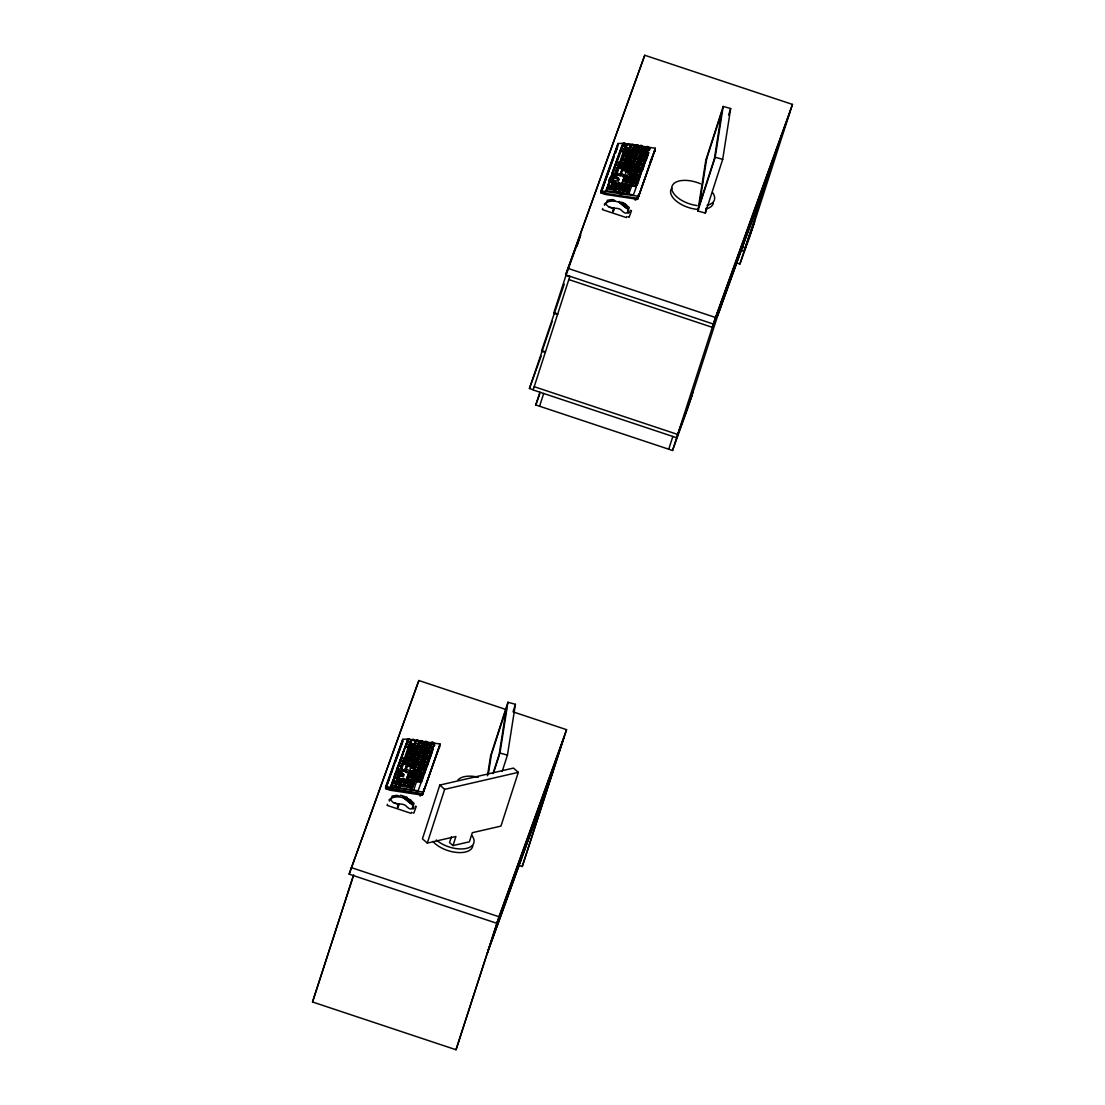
<?xml version="1.0" encoding="UTF-8"?>
<svg xmlns="http://www.w3.org/2000/svg" width="1105" height="1105" viewBox="0 0 1105 1105"><rect width="100%" height="100%" fill="white"/><g stroke="black" fill="none" stroke-linecap="round" stroke-linejoin="round"><path stroke-width="1.5" d="M401.723 780.669C410.521 781.263 397.814 784.633 402.552 779.909M401.654 768.859C405.328 773.072 409.375 762.188 403.228 764.329M407.745 763.942C416.143 763.569 405.204 768.776 408.09 763.293M410.922 743.168C420.218 746.69 411.958 732.366 410.811 743.651M412.593 774.798C421.392 775.379 408.698 778.749 413.436 774.025M415.494 742.836C424.43 746.11 415.563 733.237 414.693 744.729C418.146 747.919 419.707 742.56 415.107 743.72M417.745 748.872C424.14 752.712 418.933 743.637 418.077 749.038M419.762 742.85C428.754 746.11 418.975 734.825 419.03 744.825C422.386 748.057 424.265 742.546 419.444 743.817M616.894 173.071C620.665 177.283 624.505 166.358 618.51 168.499M623.855 164.175C609.2 163.664 631.673 168.816 619.96 164.465M626.148 147.338L629.284 148.07L630.568 144.493L627.447 143.774L625.568 149.216M627.709 155.404C624.712 160.653 635.831 155.971 627.447 155.998M627.115 181.027C638.289 184.342 618.261 181.703 630.237 180.778C633.345 179.355 625.831 177.864 627.944 180.267M630.693 147.006C639.685 150.432 630.541 137.462 629.933 148.94C633.621 152.145 634.74 146.689 630.306 147.96M635.568 157.739C644.892 161.109 633.151 157.255 634.422 160.805C638.331 163.982 639.132 158.25 634.767 159.811M635.085 147.145C637.944 150.722 641.397 143.236 635.748 145.031C627.806 151.468 644.671 150.059 634.657 148.056M636.508 173.775C633.082 177.173 643.856 176.607 636.079 174.825M639.298 165.805C643.552 164.396 642.848 169.949 638.939 166.827C637.226 163.402 649.74 167.104 640.071 163.789M643.262 154.783C652.268 155.971 639.491 158.512 643.773 153.678M410.245 802.658L410.549 801.581A2.169 1.865 19.9 0 0 408.228 799.661L407.635 800.476A13.951 12.003 19.9 0 1 409.983 802.382L410.411 801.968A2.169 1.865 19.9 0 0 408.09 800.048L407.773 800.089A13.854 11.92 19.9 0 0 405.121 798.68L407.731 799.012L410.825 801.995A6.395 2.79 54.7 0 1 411.226 802.589L411.253 802.658A6.437 2.735 57.4 0 1 411.654 803.376L411.999 804.178A16.976 14.6 19.9 0 1 413.104 806.042M622.916 204.701L622.889 204.687A13.951 12.003 19.9 0 1 625.237 206.594L625.513 206.58A2.169 1.865 19.9 0 0 623.192 204.66L623.482 203.873A2.169 1.865 19.9 0 1 625.789 205.792L625.886 206.732A13.951 12.003 19.9 0 1 627.226 208.458A16.976 14.6 19.9 0 1 628.4 210.13M440.108 744.052L422.607 794.108L389.83 789.136L385.576 788.155L385.714 786.622L402.8 739.314L407.331 739.079L440.108 744.052L422.331 795.13L389.789 790.186L385.783 788.68L389.236 778.68M402.8 739.314L385.576 788.155M422.331 795.13L439.666 746.248L439.569 747.408M655.348 148.263L637.847 198.32L605.084 193.347L600.83 192.367L600.968 190.834L618.054 143.526L622.585 143.291L655.348 148.263L637.571 199.342L605.043 194.397L601.037 192.892L613.565 157.753M618.054 143.526L600.83 192.367M618.054 145.763L615.264 153.043M641.149 161.385L634.519 178.471L637.364 170.584M637.571 199.342L654.92 150.46L654.823 151.606M392.095 784.605C391.073 777.602 409.706 791.967 391.612 784.426M395.908 785.075L396.93 783.321M400.714 772.63L396.087 771.815L394.83 774.937M399.264 785.807L399.941 785.752M404.485 761.138C411.944 764.411 404.099 756.842 404.858 761.414M405.949 757.16L405.549 759.494M406.681 755.088C409.706 758.472 411.82 752.85 406.902 754.204M405.784 769.412C420.259 773.887 411.253 765.862 406.447 765.917M404.679 759.978L408.546 748.886M408.408 750.143C417.207 751.331 404.679 754.107 408.864 749.038M408.27 762.837C411.171 766.138 413.519 760.696 408.546 761.87M409.002 760.751C416.723 762.699 406.709 757.74 408.436 762.989M410.466 743.955L411.309 740.668M410.425 756.207L410.784 753.914M408.339 786.857C411.889 790.241 413.021 784.55 408.56 785.986M411.916 752.685C414.997 756.152 417.068 750.419 412.124 751.842M411.295 765.917L411.875 763.679M412.676 750.792C415.093 753.748 418.298 748.983 412.869 749.798M412.607 750.157L413.339 748.14M411.889 764.95C414.955 768.168 417.068 762.74 412.165 763.983M413.367 748.72L412.635 750.944M410.908 779.771C419.113 780.503 407.676 783.445 411.281 779.992M414.223 770.613L413.85 772.851M416.254 752.85C419.61 756.027 421.171 750.613 416.488 751.911M416.295 751.428L416.875 749.522M416.405 764.563L417.138 762.491M417.98 778.707C420.812 781.953 423.256 776.705 418.256 777.754M420.066 754.549C423.754 757.408 424.707 752.298 419.803 753.541M418.712 776.691L418.229 778.901M421.502 750.392L422.566 748.762M420.563 771.663C423.326 774.812 425.95 769.467 420.756 770.682M416.613 781.746L421.06 782.368M423.823 762.491L424.873 760.862M424.555 760.627C427.317 763.79 430.052 758.292 424.748 759.632M425.259 758.513L425.978 756.897M427.815 751.455L428.864 749.812M428.547 749.577C431.945 752.629 433.34 747.312 428.768 748.555M431.199 752.27L432.746 748.306M433.45 746.055L434.141 744.135M614.767 178.485L615.14 176.178M621.203 161.316C624.436 164.714 626.217 159.065 621.466 160.405M621.12 173.761C634.298 178.209 627.157 170.833 622.267 170.17M622.654 157.338C626.01 160.639 627.405 155.101 622.861 156.44M620.167 188.403C623.358 191.787 625.237 186.22 620.43 187.518M624.132 153.36C631.121 156.675 624.173 148.788 624.477 153.526M624.795 150.708L625.361 147.89M624.836 151.288L628.262 151.979M622.737 181.331L623.469 179.245M624.256 164.963C627.336 168.43 629.408 162.697 624.449 164.12M624.311 189.093C622.543 188.541 629.56 187.477 626.922 189.936C614.891 190.295 634.726 194.038 623.8 190.198M626.411 171.178L625.679 173.126M627.143 169.093C633.496 172.877 628.635 164.41 626.728 169.604M628.621 152.863C632.391 155.971 633.096 150.874 628.773 151.827M627.999 166.095L628.593 165.059M628.911 163.554L629.201 161.8M630.182 160.045L630.914 158.029M629.477 174.77C632.695 178.195 634.519 172.463 629.74 173.872M630.775 159.079L630.375 161.413M630.223 172.863C633.51 176.04 635.099 170.515 630.403 171.91M631.508 157.007C634.726 160.405 636.563 154.741 631.784 156.095M628.704 194.218L631.673 185.916L636.356 186.731L633.455 194.881L628.717 194.121M632.571 155.363L632.115 153.733L632.972 152.973M630.927 170.792L632.019 168.996M631.659 168.72C634.643 172.104 636.729 166.62 631.88 167.85M633.096 151.979L632.557 153.471M633.289 151.454L633.469 149.672M633.068 164.175L632.129 165.819M633.842 162.67C636.549 166.164 639.408 160.405 634.063 161.8M636.024 156.675C639.091 159.894 641.204 154.479 636.3 155.722M633.966 180.833C637.033 184.314 639.118 178.582 634.16 180.005M634.574 177.698L639.353 178.485L641.991 170.294M638.939 148.553C642.046 152.007 644.146 146.219 639.146 147.711M637.226 171.841L637.958 170.156L640.969 170.598L641.287 169.562L638.372 168.816L639.284 167.048M638.897 180.322L637.281 184.853M640.499 162.725C643.732 166.082 645.569 160.446 640.79 161.8M642.337 157.711L643.386 156.012M643.884 148.098L638.773 147.089M487.471 775.738L490.579 755.986L507.941 702.241L515.413 704.327L507.444 755.129L502.181 771.414M488.286 774.439L491.394 754.605L506.408 708.139L499.142 754.425L492.941 773.652M493.659 772.588L499.971 753.044L507.941 702.241M697.849 211L705.819 160.197L723.181 106.453L730.667 108.539L722.698 159.341L705.335 213.085L697.849 211L715.211 157.255L723.181 106.453M705.335 213.085L706.109 208.141M412.814 808.901L412.938 808.888A2.196 1.892 19.9 0 0 413.463 808.777L414.071 807.976L413.118 805.987A16.976 14.6 19.9 0 0 411.985 804.247L411.461 803.957A7.072 2.901 60.2 0 1 411.032 803.639L405.079 798.943L407.275 798.887M624.587 204.356L626.549 206.801A7.072 2.901 60.2 0 1 626.922 207.547L626.673 208.21A6.437 2.735 57.4 0 1 626.148 207.851L620.375 202.892L624.574 204.356L620.513 202.671M397.413 807.258L398.311 804.136L399.471 804.053A14.931 14.931 0 0 1 400.203 804.053L400.3 804.053A16.05 16.05 0 0 1 401.101 804.095L401.226 804.109A16.506 16.492 -0.2 0 1 402.289 804.233L402.427 804.26A7.818 7.804 6.1 0 1 404.72 805.02L404.817 805.089A6.837 6.823 -0.2 0 1 405.673 805.614L406.999 806.857A4.765 4.738 27.6 0 0 407.469 807.299L408.187 807.852A4.213 3.26 57.1 0 0 411.985 808.667L414.057 803.404L410.646 800.213M612.653 211.469L613.551 208.348L614.725 208.265A14.931 14.931 0 0 1 615.457 208.265L615.554 208.265A16.05 16.05 0 0 1 616.341 208.306L616.466 208.32A16.506 16.492 -0.2 0 1 617.529 208.444L617.667 208.472A7.818 7.804 6.1 0 1 619.96 209.232L620.071 209.287A6.837 6.823 -0.2 0 1 620.913 209.826L622.253 211.069A4.765 4.738 27.6 0 0 622.723 211.511L623.441 212.063A4.213 3.26 57.1 0 0 627.226 212.864L629.298 207.616L625.444 204.149A4.765 2.666 19 0 1 624.891 203.776L623.869 203.14M564.448 736.234L496.863 923.31L349.152 874.152L418.85 680.514L506.518 709.686M498.258 919.471L456.034 1049.75L312.535 1001.986L353.365 875.547M353.697 874.994L312.535 1001.986M418.85 680.514L349.152 874.152M790.351 110.97L713.374 324.041L565.649 274.883L644.754 55.25L792.465 104.409L749.508 237.409L739.894 264.04L736.096 262.783M533.232 389.761L529.433 388.49L552.224 321.389M564.282 284.04L541.671 350.603L545.469 351.86M577.017 246.153L580.691 234.785L565.981 275.352L553.909 312.701L557.707 313.972M398.739 804.095L397.938 807.534L399.057 804.081M569.876 276.291L533.149 389.968L676.647 437.732L692.048 395.12M644.754 55.25L565.649 274.883M408.146 799.247L411.364 802.713A7.072 2.901 60.2 0 1 411.668 803.335L411.433 803.998A6.437 2.735 57.4 0 1 410.908 803.639L410.853 803.611A6.395 2.79 54.7 0 1 410.383 803.266L405.079 798.943M728.761 281.43L687.932 407.869L672.531 450.481L535.787 404.969L539.903 392.22M539.585 406.239L543.701 393.477M613.979 208.306L613.178 211.746L614.297 208.279M620.402 203.375L620.333 203.154M628.193 213.099L628.275 213.085A2.196 1.892 19.9 0 0 628.717 212.989L629.325 212.188L628.372 210.199A16.976 14.6 19.9 0 0 627.226 208.458L626.894 207.588A6.437 2.735 57.4 0 0 626.507 206.87L626.466 206.801A6.395 2.79 54.7 0 0 626.079 206.221L625.996 205.958M452.995 845.587L469.363 841.817L472.305 832.7L500.952 826.098L518.314 772.354L513.466 768.086L439.804 785.075L422.442 838.819L427.29 843.087L455.937 836.485L452.995 845.587L449.528 842.549L451.42 836.72M427.29 843.087L444.652 789.343L518.314 772.354M513.314 710.846L515.413 704.327M728.568 115.058L730.667 108.539M456.034 1049.75L498.99 916.749L566.575 729.673L513.01 711.841M518.963 865.422L522.237 866.513L563.067 740.074M566.575 729.673L522.237 866.513M668.732 449.224L672.848 436.461M672.531 450.481L715.488 317.48L792.465 104.409M736.607 261.194L739.176 253.211M739.894 264.04L781.415 135.694M627.212 208.527L626.894 207.588M529.433 388.49L541.16 356.045M390.935 773.956L402.855 740.985M385.783 788.68L392.593 769.826M395.438 761.98L402.814 741.552M601.037 192.892L614.09 156.758M615.223 153.623L616.922 148.913M393.325 779.094L390.59 787.299M396.902 769.191L407.731 740.488M608.993 182.132L611.148 176.165M612.142 173.402L621.894 146.426M391.75 784.453L393.919 778.666M395.038 775.171L396.833 771.511M400.562 759.909L399.264 764.757M387.496 804.302L387.109 805.379L411.157 813.377L411.543 812.313M602.736 208.514L602.349 209.591L626.411 217.588L626.797 216.525M396.819 781.732L397.51 779.177M404.485 760.502L403.353 762.685M610.913 189.135L611.093 187.367M617.888 169.811L616.77 171.993M619.007 166.745L619.712 164.604M401.488 769.439L403.601 763.624L406.64 764.066L407.11 763.03L403.988 762.27M410.135 745.53C407.096 750.668 418.367 746.248 409.789 746.179M398.56 778.652L399.416 776.898M613.8 182.864L614.891 181.11M615.375 178.485L615.955 176.897M535.787 404.969L539.779 393.919M401.087 782.036L400.038 783.68M408.961 760.24L408.021 761.884M409.154 759.715L409.541 758.002M413.519 747.615L413.905 745.903M414.734 744.259L415.356 741.275M629.988 148.471L630.886 145.598M399.913 785.627L400.604 784.688L407.51 786.125L406.82 787.133L400.065 785.862L399.665 787.893M401.308 782.078L401.087 783.956M410.273 757.243C407.317 762.574 418.491 757.712 409.941 757.892M412.455 751.193L412.276 752.975M414.651 745.157C411.861 750.82 422.732 745.281 414.306 745.792M623.331 167.504L623.151 169.286M624.795 163.471L624.615 165.253M625.527 161.454C622.447 166.51 633.662 162.311 625.25 162.048M629.159 151.371L628.98 153.153M629.891 149.355C626.728 154.313 638.165 150.252 629.574 149.976M403.96 786.194L404.499 784.702M404.692 784.163L404.872 782.395M406.737 778.321L408.864 773.693M410.176 768.983L410.756 767.409M416.792 749.397L417.856 747.767M625.43 173.195L626.535 170.129M628.151 165.612L628.731 164.079M631.107 157.504L631.287 155.722M404.181 786.221L404.72 784.73M410.438 768.928L411.488 767.284M412.427 763.403C407.704 769.204 419.776 768.362 411.433 766M413.16 761.386C410.162 766.511 421.337 762.119 412.828 762.022M416.806 751.303L415.853 755.185M417.538 749.287C414.665 754.632 425.577 749.756 417.22 749.894M633.51 151.482C630.651 156.965 641.632 151.882 633.193 152.089M417.814 759.964L416.765 761.594M422.193 747.864L421.143 749.494M626.48 182.394L625.43 184.038M626.673 181.869L626.963 180.115M633.262 163.651L633.718 161.979M414.762 769.066C411.737 774.149 422.939 769.881 414.444 769.688M415.494 767.05C412.842 773.307 423.85 767.008 414.582 767.644M419.127 756.966L418.919 758.845M423.505 744.867L423.284 746.745M626.701 182.436C622.502 188.499 634.311 185.143 626.521 184.204M630.016 173.278L629.836 175.046M632.198 167.228L631.908 168.982M634.38 161.178L634.201 162.946M636.563 155.128L635.624 159.023M638.027 151.095L637.806 152.973M415.162 781.166L416.778 776.691M418.312 772.45L428.63 743.886L423.533 742.878M627.101 194.535L629.74 186.303M630.403 185.378L632.557 179.411M633.552 176.648L643.303 149.672M413.698 790.047L416.516 781.677M418.298 776.926L417.041 781.677M420.411 771.11L422.151 766.331M423.105 763.624L425.384 757.326M428.657 748.265L422.676 764.605L427.373 765.226L429.9 757.008M634.187 179.549L632.295 185.889M640.361 163.167L640.14 164.99M625.499 206.87L625.513 205.82A13.951 12.003 19.9 0 0 624.974 205.309M418.146 790.71L421.143 782.478M421.488 782.133L423.643 776.166M430.619 756.884L433.105 748.72M642.599 170.142L645.085 161.979M645.859 161.095L648.635 153.043M421.447 793.362L420.522 795.918L419.582 795.614M638.566 194.328L636.95 198.803L638.731 196.151M651.895 157.463L650.279 161.938L652.047 159.286M727.712 284.717L712.311 327.329L568.813 279.565M488.244 950.452L553.066 771.041M718.761 312.397L770.724 168.582M487.195 953.726L552.003 774.315M717.698 315.685L769.66 171.855M693.111 391.833L677.71 434.458L534.212 386.695M754.687 221.373L745.074 248.017L741.814 246.94M753.624 224.66L744.01 251.291L740.764 250.213M614.919 166.62L613.593 171.524M624.657 151.758C628.4 153.968 629.601 149.368 625.071 150.349M627.281 155.916L626.3 158.029M622.902 168.015L621.935 170.129M632.985 178.237L622.999 176.952M405.024 759.646C408.836 761.773 409.789 757.477 405.452 758.237M418.256 747.27C421.64 749.37 423.56 745.088 418.726 745.834M417.276 749.314L418.049 749.135M406.93 765.82L407.151 763.997M414.803 757.215C411.212 762.519 422.939 758.141 414.278 757.989M422.773 746.883C426.378 749.204 427.746 744.577 423.243 745.461M418.408 758.983C422.276 761.359 423.118 756.538 418.823 757.588M420.466 771.953C415.963 778.017 428.049 774.854 420.19 773.818M615.457 189.038C635.872 188.651 609.96 195.088 616.341 188.168M436.641 753.251L438.423 750.599M423.326 790.116L425.094 787.464M625.775 148.374C634.892 150.542 622.433 148.926 625.195 151.509M623.579 154.424C632.35 154.893 619.836 158.554 624.436 153.623M622.129 158.457C630.679 158.899 618.911 162.573 622.64 157.67M620.665 162.49C629.657 164.548 616.783 164.949 622.253 159.673M628.096 154.037C636.867 154.617 624.215 157.891 628.952 153.25M626.646 158.07C635.416 158.775 622.571 161.662 627.488 157.283M625.913 160.087C634.684 160.612 622.032 163.982 626.77 159.3M633.897 150.1C642.682 150.612 629.961 154.009 634.753 149.313M623.731 166.137C632.516 166.745 619.877 170.101 624.574 165.349M622.999 168.153L626.148 168.844L625.734 169.894L622.64 169.479L620.803 175.806M630.251 160.184C640.803 163.153 626.991 159.976 629.201 163.236C633.096 166.303 633.856 160.778 629.546 162.173M638.414 149.728C647.199 150.335 634.519 153.595 639.27 148.94M612.792 184.286C621.618 185.046 608.855 188.002 613.648 183.485M637.682 151.744C644.892 153.36 637.143 152.283 636.632 154.797C640.61 157.891 641.232 152.214 636.95 153.761M612.06 186.303C620.623 186.524 608.758 190.599 612.681 185.502M616.949 184.922C624.118 186.635 616.41 185.391 615.886 187.974C619.325 191.151 621.051 185.419 616.231 186.911M632.585 165.861C641.19 166.137 629.049 170.004 633.276 165.018C640.541 167.408 631.88 161.496 633.469 164.963M623.676 178.402C632.461 178.927 619.864 182.546 624.532 177.615M622.944 180.433L626.093 181.123L625.61 182.187L622.806 181.579L621.894 183.471L630.292 184.742L632.474 178.43M643.98 152.794C652.668 153.25 640.361 156.772 644.712 152.02M631.135 169.894C638.69 171.427 629.753 170.225 630.264 173.057M642.544 156.772L645.638 157.38L645.361 158.457L642.502 157.946L641.273 159.811L644.063 151.606L648.759 152.324L645.9 160.377L641.452 159.838L641.162 160.943L643.939 161.62L644.519 160.474L641.977 159.921M625.25 186.179C633.897 186.455 621.811 190.585 625.983 185.364M637.447 170.916C644.643 172.698 636.922 171.013 636.383 173.858C639.726 177.076 641.618 171.565 636.798 172.836M633.427 182.021C642.212 182.601 629.519 185.889 634.284 181.22M407.607 752.229C416.267 752.629 404.002 756.262 408.298 751.372M406.143 756.262C414.983 756.953 402.261 760.157 406.999 755.461M411.392 753.859C420.176 754.439 407.483 757.726 412.248 753.071M410.659 755.875C419.486 756.607 406.764 759.715 411.516 755.088M415.742 753.955C423.035 755.765 415.024 754.038 414.679 757.008C418.657 760.088 419.251 754.508 415.01 755.972M423.892 743.499C432.663 744.01 420.01 747.394 424.748 742.712M397.538 780.075C406.35 780.696 393.684 784.025 398.394 779.274M421.709 749.549C430.384 751.414 418.408 749.839 421.143 752.685M420.977 751.566C430.163 753.845 417.538 751.966 420.411 754.701M420.245 753.582L421.102 749.604M419.527 755.599C428.298 756.138 415.646 759.48 420.37 754.812M400.963 782.727C405.425 781.29 404.444 786.677 400.756 783.97M417.331 761.649C426.157 762.409 413.408 765.364 418.187 760.862M408.422 774.191C416.778 774.108 405.673 779.025 408.947 773.417C416.171 776.083 409.071 768.638 409.168 773.389M416.613 763.666C423.933 765.503 415.853 763.679 415.563 766.718C419.596 769.743 419.955 764.356 415.908 765.655M407.69 776.221C416.323 776.608 404.292 780.503 408.38 775.365M428.022 750.571C438.409 753.417 423.533 750.461 427.455 753.721M427.304 752.56C435.992 754.895 424.803 752.45 426.585 755.599C434.334 756.787 423.091 758.044 426.737 755.71M405.839 781.332C415.618 784.025 403.132 781.152 404.775 784.315C408.532 787.534 409.499 781.981 405.121 783.362M425.466 757.643C434.624 760.005 422.096 757.754 424.9 760.779M411.847 776.856C420.591 777.298 408.035 780.904 412.704 776.055M424.03 761.621C433.961 764.384 420.204 761.304 423.464 764.757M422.193 766.704C431.047 767.436 418.284 770.558 423.035 765.931M421.475 768.693C430.453 771.014 418.077 768.61 420.908 771.829M418.905 775.793C427.746 776.484 415.01 779.688 419.762 774.992M618.731 202.091L620.361 202.961A13.854 11.92 19.9 0 1 623.027 204.301L623.344 204.259A2.169 1.865 19.9 0 1 625.651 206.179M404.554 798.459L403.477 797.879M404.789 748.361L401.101 759.66M635.265 157.725L635.624 155.833M619.739 164.327L623.51 152.987M623.179 191.165L623.703 189.162M429.251 747.712L429.679 746.524L432.608 747.284L432.124 748.347L429.251 747.712L428.892 749.742M412.027 763.5L412.386 761.594M395.038 775.572L394.347 777.34L397.275 778.113L396.129 781.18L393.049 780.434L394.678 777.478M411.972 775.765L412.345 773.859M609.435 206.98L613.551 208.348L608.896 207.132L605.968 204.301L607.432 200.254L611.604 199.646L614.131 200.488M394.195 802.769L398.311 804.136L393.656 802.921L390.728 800.089L392.192 796.042L396.35 795.448L398.877 796.277M632.516 154.078C641.245 156.399 629.118 154.161 631.867 157.283M637.35 151.703L638.897 146.758M630.789 169.852L631.259 167.932M635.9 176.109L635.03 177.905L637.972 178.582L637.696 179.659L634.574 179.01L635.444 178.029M609.38 182.85L607.736 186.635L610.582 187.436L611.065 186.4L607.985 185.626L608.04 186.911M634.781 179.203L634.325 181.123M619.656 188.527L620.237 186.635M419.278 745.102L418.657 747.104M416.267 763.624L416.847 761.718M407.662 800.49L407.952 800.448A2.169 1.865 19.9 0 1 410.259 802.368M612.101 199.618L614.836 200.53M396.888 795.407L399.596 796.318M622.295 147.421L621.411 149.866M646.328 147.877L645.638 149.797M644.422 152.338L641.411 160.639M627.64 153.996L628.51 152.186M623.703 155.639L622.723 157.449M639.56 157.38L640.983 153.457M643.897 163.54L644.726 161.579M636.646 165.446L637.336 163.54M628.193 167.463L627.502 169.383M640.762 172.532L641.452 170.64M632.847 175.612L634.422 171.607M624.187 177.132L621.48 184.521L624.629 185.198L624.905 184.134L622.377 183.568M610.443 179.714L610.623 178.471L613.648 179.272L613.165 180.295L610.195 179.811L609.919 181.69M617.971 180.764L618.662 178.858M637.336 181.69L638.179 179.687M630.43 182.657L631.121 180.75M633.552 183.25L632.861 185.17M617.792 184.121L617.101 186.041M611.245 187.27L612.667 183.347M615.402 187.905L616.701 183.955M607.225 188.872L607.543 187.629L614.449 189.135L613.772 190.088L607.225 188.872L606.604 190.847M620.485 188.789L619.504 190.599M627.847 189.798L628.538 187.891M623.786 191.441L623.206 193.361M627.115 191.814L627.806 189.908M427.11 745.088L427.911 743.195M426.502 747.118L427.193 745.212M415.452 753.444L416.323 751.621M423.588 755.185L424.279 753.279M419.071 755.558L419.762 753.651M412.538 761.511L413.671 761.235M399.223 764.853L398.339 767.312M407.869 765.171L405.549 771.594M419.941 765.268L421.972 759.301M421.378 769.909L422.317 767.92M424.679 770.309L426.102 766.4M404.582 771.442L406.419 766.014M408.933 772.92L406.281 779.149L415.121 780.503L417.386 774.37L412.165 773.417M412.883 772.699L414.099 769.867M424.085 772.298L424.776 770.406M417.027 773.334L417.718 771.428M394.112 778.196L390.659 786.525L411.737 789.688L414.444 781.29M397.841 777.948L398.532 776.042M421.516 779.412L422.207 777.506M414.444 780.462L416.488 774.495M395.272 785.089L395.949 783.183M407.717 786.981L408.408 785.075M411.143 789.633L412.552 785.696M400.576 795.227L407.151 797.313M623.386 144.396L622.336 147.324M639.988 146.924L639.104 148.885M625.389 147.78L626.452 144.865M648.69 150.266L649.395 148.346M641.632 151.316L643.055 147.379M621.383 149.976L616.355 163.871M640.9 153.333L641.591 151.413M647.199 154.41L647.889 152.504M636.383 153.706L637.295 151.855M645.762 158.388L647.171 154.493M638.718 159.382L639.408 157.463M645.044 160.377L645.734 158.471M634.201 159.755L635.099 157.905M625.347 160.045L626.245 158.181M643.925 163.471L643.207 165.46M637.254 163.416L638.676 159.479M616.314 163.968L615.154 166.316M623.165 166.095L624.063 164.231M641.77 169.438L643.179 165.529M617.571 169.438L618.455 166.979M634.339 171.482L636.494 165.529M629.836 171.855L630.734 170.004M613.551 171.62L612.087 174.424L615.029 175.101L614.753 176.178L611.631 175.529L612.502 174.549M632.889 175.515L632.157 177.532M639.215 176.51L640.624 172.601M615.554 175.004L616.618 172.09M619.712 175.64L621.88 170.281M611.728 175.239C603.51 186.303 614.573 180.143 618.358 180.847C621.77 177.891 612.902 176.399 611.59 175.101M612.073 175.723L611.037 177.477L614.021 178.195L614.352 177.159L611.245 176.482L610.54 179.632M638.497 178.499L639.187 176.579M634.671 178.734L632.157 185.06L636.77 185.626L638.718 179.355M638.883 179.438L641.812 171.04M631.038 180.626L631.742 178.706M637.378 181.579L636.646 183.61M612.985 182.145L613.676 180.226M609.159 182.38L605.83 190.695L627.129 193.831L629.891 185.557L610.734 182.629M629.588 184.673L630.278 182.753M609.09 183.154L606.051 191.566M635.914 185.626L636.604 183.72M621.217 186.773L620.319 188.748M628.469 187.753L629.159 185.847M614.546 189.922L615.236 188.002M615.609 190.184L614.905 192.104M618.703 190.543L619.739 188.789M613.814 191.939L614.518 190.019M622.115 193.195L623.027 191.345M626.273 193.831L627.17 191.98M407.8 739.715L396.419 770.13L417.621 773.389L428.699 743.057L410.963 740.198M408.146 740.184L407.082 743.113M431.088 743.665L430.384 745.585M407.054 743.209L404.9 748.044M429.237 747.353L426.033 755.599L430.646 756.165L433.284 747.975M421.861 747.477L422.897 745.723M424.928 751.138L426.35 747.201M431.226 752.187L430.508 754.176M424.196 753.154L424.886 751.234M407.731 753.444L407.041 755.364M410.825 753.817L411.516 751.897M429.79 756.165L430.48 754.259M422.013 759.204L423.436 755.268M417.497 759.577L418.394 757.726M404.817 761.511L403.919 763.472M426.516 765.226L429.362 757.339M426.834 766.124L424.099 774.274L419.403 773.666L422.179 765.613L427.304 765.986L430.177 757.933M415.314 765.627L416.35 763.873M402.317 765.226L403.215 762.782M398.311 767.409L397.248 770.337M417.635 771.304L419.79 765.351M423.243 774.287L423.947 772.367M400.245 774.163L399.706 776.138M422.138 777.367L422.828 775.461M398.463 775.917L399.264 774.025M402.607 776.539L403.311 774.619M407.814 777.45L406.792 779.232L409.665 779.923L409.389 780.986L406.295 780.392L407.123 779.37M410.908 777.81L411.82 775.945M393.794 778.169L409.706 780.572M420.674 781.415L421.364 779.508M406.695 780.531L405.894 782.423M400.77 781.663L401.46 779.743M404.913 782.285L405.604 780.365M413.215 783.542L413.905 781.636M409.389 785.213L408.698 787.133M412.483 785.572L413.173 783.652M392.054 784.716L391.363 786.636M399.306 785.71L398.574 787.727M411.336 790.476L414.665 782.174M600.968 190.834L638.027 196.207M385.714 786.622L422.787 791.995M647.696 150.915L644.864 150.46M615.402 184.107L618.565 184.59M618.69 193.486L621.839 193.969M406.17 772.492L409.32 772.975M400.162 779.895L406.474 780.862M413.809 790.075L417.731 790.766M422.428 793.97L385.838 788.1M402.759 796.995L402.842 797.009A16.05 7.445 18.9 0 1 403.601 797.161L403.712 797.188M638.593 168.954L637.847 168.651L640.734 160.708L645.431 161.33L642.654 169.383L638.193 168.885L638.124 170.087M619.256 167.615L619.352 166.441L622.364 167.2L621.949 168.25L618.855 167.836L616.645 175.17M608.068 186.8L607.225 188.803M423.353 775.116L421.53 781.415L416.778 780.752L418.947 774.619L424.044 775.047L426.848 766.939M417.607 780.959L418.132 778.984M601.079 192.311L605.139 193.251M715.211 157.255L722.698 159.341M499.971 753.044L507.444 755.129M418.685 793.735L421.709 794.592M641.383 161.04L640.665 163.029M634.823 199.825L635.762 200.129M630.527 210.364L631.48 210.682L629.09 217.312L628.123 216.981M567.777 268.322L715.488 317.48M565.981 275.352L569.779 276.623M553.743 313.254L557.542 314.511M541.491 351.141L545.29 352.412M403.435 797.934L402.123 797.506A15.318 13.177 19.9 0 0 392.04 797.838L389.195 799.619L389.347 801.084M415.273 806.153L416.24 806.47L413.85 813.1L412.883 812.769M351.266 867.591L498.99 916.749M624.491 187.298L625.209 185.267M417.704 747.546L418.422 745.53M413.408 759.688L414.057 757.629M407.275 798.28L407.165 798.238A7.818 3.287 18.8 0 0 406.032 797.81M620.416 202.823L617.377 201.718A15.318 13.177 19.9 0 0 607.294 202.049L604.449 203.831L604.587 205.295M408.27 798.735L409.637 799.564A4.765 2.666 19 0 0 410.148 799.896L410.908 800.352M623.165 203.914L623.192 203.928A13.951 12.003 19.9 0 1 624.408 204.826M407.925 799.702L407.952 799.716A13.951 12.003 19.9 0 1 410.273 801.608L410.535 801.871M620.789 203.831L625.485 207.381M626.701 208.168L626.825 208.265A7.072 2.901 60.2 0 1 626.273 207.851L626.107 207.823A6.395 2.79 54.7 0 1 625.623 207.478M439.804 785.075L444.652 789.343M624.56 204.522L625.969 206.069M410.397 802.271L410.646 802.52A13.951 12.003 19.9 0 1 411.985 804.247L411.543 803.694M702.725 179.949L703.208 182.076M472.843 845.795A22.238 11.326 17.9 0 1 456.199 852.397A22.238 11.326 17.9 0 1 432.939 841.43M472.042 835.698A22.238 11.326 17.9 0 1 464.252 848.778A22.238 11.326 17.9 0 1 436.268 839.966M457.774 780.24A22.238 11.326 17.9 0 1 478.341 777.257M713.416 202.726A22.238 11.326 17.9 0 1 705.902 208.956M698.581 209.48A22.238 11.326 17.9 0 1 676.605 201.331A22.238 11.326 17.9 0 1 671.84 188.099M712.615 192.629A22.238 11.326 17.9 0 1 707.076 205.309M697.034 205.571A22.238 11.326 17.9 0 1 671.84 187.173A22.238 11.326 17.9 0 1 700.46 183.762M619.256 201.469A16.506 7.293 18.8 0 1 619.988 201.649M623.151 202.768A6.837 3.025 18.8 0 0 622.529 202.491L622.419 202.45A7.818 3.287 18.8 0 0 621.659 202.16M392.316 782.423C397.98 786.097 394.706 778.569 392.316 782.423M394.899 775.282C401.046 778.887 396.515 771.442 394.899 775.282M395.631 773.265C401.861 777.05 397.593 768.748 395.631 773.265M396.363 771.235C402.469 774.826 398.366 767.326 396.363 771.235M396.474 783.058C402.289 786.732 398.698 779.163 396.474 783.058M397.469 768.141C404.541 771.994 398.795 761.663 397.469 768.141M397.924 779.011L400.949 779.798L401.433 778.735L393.808 777.202L396.156 771.055L400.618 771.691L400.272 773.68L404.195 774.508L403.408 776.58L399.347 776.014L397.924 779.011M398.574 765.116C405.204 768.914 400.121 759.798 398.574 765.116M399.485 762.574C406.005 766.414 401.226 757.215 399.485 762.574M399.775 773.887C405.715 777.81 402.234 769.287 399.775 773.887M400.411 760.019C407.054 763.804 401.819 754.756 400.411 760.019M401.336 757.477L404.485 758.196L408.104 747.657L405.107 747.049L401.336 757.477M402.082 779.633C408.187 783.238 404.002 775.724 402.082 779.633M405.466 746.027C411.916 749.894 407.11 740.709 405.466 746.027M406.391 743.472C412.911 747.312 408.132 738.112 406.391 743.472M407.317 740.93C414.154 744.894 408.56 734.48 407.317 740.93M408.712 749.149C414.997 752.781 410.784 744.715 408.712 749.149M408.919 784.951C414.9 788.639 410.811 781.083 408.919 784.951M410.176 745.115C416.295 748.693 412.096 741.22 410.176 745.115M409.651 782.92C415.77 786.511 411.571 779.025 409.651 782.92M413.229 748.762C419.527 752.519 415.01 744.328 413.229 748.762M412.966 773.762C419.057 777.409 414.776 769.867 412.966 773.762M413.201 760.958C419.044 764.646 415.231 757.146 413.201 760.958M417.718 760.585C423.988 764.315 419.679 756.096 417.718 760.585M422.096 748.486C428.353 752.229 424.044 744.01 422.096 748.486M422.566 765.668C428.809 769.453 424.541 761.152 422.566 765.668M424.279 742.436C430.273 746.082 426.392 738.499 424.279 742.436M430.619 743.403C436.668 747.215 433.036 738.789 430.619 743.403M608.303 184.604C616.231 188.651 610.084 175.391 608.303 184.604M612.723 172.352C619.587 176.33 614.118 165.874 612.723 172.352M613.178 183.223C619.449 186.952 615.14 178.72 613.178 183.223M613.814 169.327C620.043 173.278 615.858 163.968 613.814 169.327M614.739 166.786C621.19 170.653 616.383 161.468 614.739 166.786M615.029 178.098C621.065 181.662 617.004 174.217 615.029 178.098M615.651 164.231C621.88 168.181 617.681 158.871 615.651 164.231M616.576 161.689L619.725 162.407L623.358 151.868L620.361 151.261L616.576 161.689M617.336 183.844C623.579 187.601 619.27 179.369 617.336 183.844M620.72 150.239C627.488 153.954 622.17 144.921 620.72 150.239M620.748 186.496C626.742 190.143 622.875 182.56 620.748 186.496M621.632 147.683C627.889 151.565 623.897 142.227 621.632 147.683M622.557 145.128C629.394 149.092 624.353 138.512 622.557 145.128M624.063 177.339C630.333 181.068 626.024 172.85 624.063 177.339M626.273 171.22C632.088 174.908 628.51 167.338 626.273 171.22M627.723 167.187C633.538 170.874 629.961 163.305 627.723 167.187M628.206 177.974C634.45 181.717 630.154 173.485 628.206 177.974M628.455 165.17C634.519 168.996 630.845 160.57 628.455 165.17M630.637 159.12C636.701 162.932 632.889 154.617 630.637 159.12M639.533 146.647C645.803 150.404 641.328 142.214 639.533 146.647M644.367 151.758C650.486 155.377 646.273 147.849 644.367 151.758M645.859 147.614C651.991 151.219 647.765 143.691 645.859 147.614M429.527 745.267C439.735 750.143 432.096 737.284 429.527 745.267M611.645 174.217L633.013 177.518L643.87 147.158L622.571 144.023L611.645 174.217M644.781 149.479L649.409 150.335L650.279 148.222L645.762 147.407L644.781 149.479M706.648 158.816L699.382 205.102L714.396 158.637L721.648 112.351L706.648 158.816"/></g></svg>
